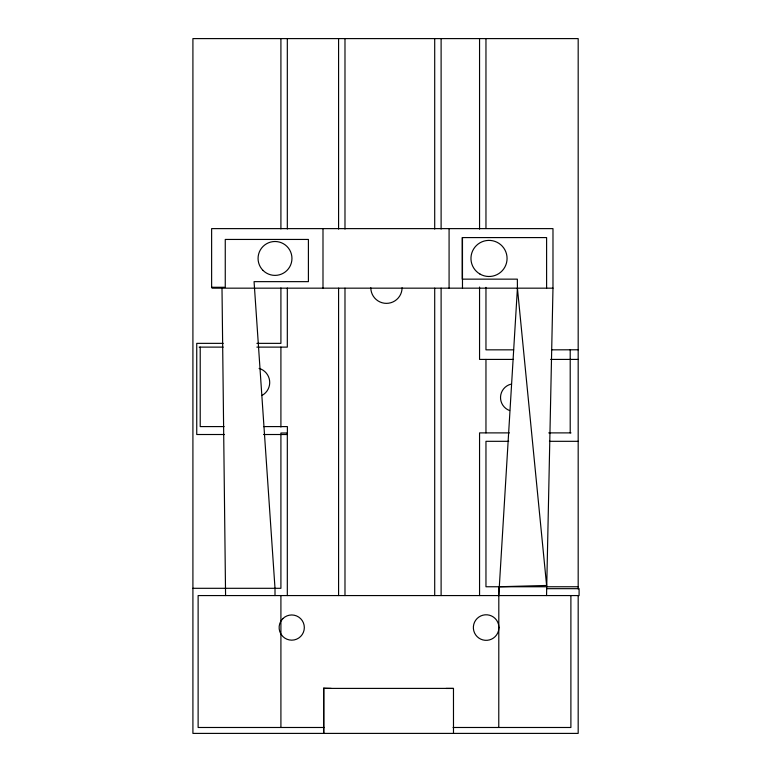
<?xml version="1.0" encoding="UTF-8"?>
<svg xmlns="http://www.w3.org/2000/svg" width="772" height="772" viewBox="0 0 772 772"><rect width="100%" height="100%" fill="white"/><g stroke="black" fill="none" stroke-linecap="round" stroke-linejoin="round"><path stroke-width="1.16" d="M498.77 595.569L517.423 288.168L517.356 279.146L462.225 279.146L462.225 237.583L546.605 237.583L546.605 288.168M546.547 595.569L552.984 288.168L552.984 228.618L211.625 228.618L211.625 287.28L225.26 287.28L225.26 239.445L308.404 239.445L308.404 281.645L254.065 281.645L275.006 588.303L275.006 595.569M552.984 288.168L212.059 288.168L212.059 287.28M223.204 343.357L196.744 343.357L196.744 434.511L224.401 434.511M256.864 343.357L280.911 343.357L280.911 287.946M199.157 347.12L223.204 347.12M256.864 347.12L287.319 347.12L287.319 288.062M513.641 349.841L485.964 349.841L485.964 287.348M551.835 349.841L578.18 349.774M513.505 359.414L479.557 359.414L479.557 287.049M550.639 359.414L578.18 359.414M224.102 426.588L200.218 426.588L200.218 347.12M263.503 426.588L287.387 426.588L287.387 434.511L263.532 434.511M509.375 432.889L479.557 432.889L479.557 595.569M548.738 432.889L571 432.889M508.719 441.314L485.964 441.314L485.964 586.759L578.18 586.759M549.442 441.314L578.18 441.314M192.913 588.303L280.911 588.303L280.911 433.005L287.319 433.005L287.319 595.569M546.547 588.669L579.087 588.669L579.087 595.569L198.124 595.569L198.124 727.485L324.385 727.485M323.806 688.402L453.473 688.402L453.492 733.4M446.052 688.45L453.492 688.45M453.048 727.485L570.894 727.485L570.894 595.569M517.423 288.168L546.615 585.466L498.818 586.759L498.77 727.485M221.998 288.168L225.578 595.569M578.18 588.959L578.18 38.6L192.913 38.6L192.913 733.4L578.18 733.4L578.18 595.569M570.209 349.774L570.209 432.889M485.964 38.6L485.964 228.464M485.964 359.414L485.964 432.889M479.557 38.6L479.557 229.159M462.476 237.583L462.476 288.168M449.082 228.618L449.082 288.168M441.111 38.6L441.111 229.081M441.111 288.149L441.111 595.569M434.704 38.6L434.704 229.081M434.704 288.149L434.704 595.569M344.988 38.6L344.988 229.081M344.988 288.149L344.988 595.569M338.58 38.6L338.58 229.081M338.58 288.149L338.58 595.569M331.246 688.402L323.651 688.17L323.651 733.4M323.806 688.17L323.806 733.4M322.995 228.618L322.995 288.168M287.319 38.6L287.319 229.014M280.911 38.6L280.911 228.917M280.911 347.12L280.911 427.041M280.911 595.569L280.911 727.485M402.077 287.734A15.633 15.633 0 0 1 386.444 303.367A15.633 15.633 0 0 1 370.811 287.734M259.083 368.398A14.678 14.678 0 0 1 262.162 395.341M509.636 410.559A13.819 13.819 0 0 1 510.774 384.215M498.924 627.559L498.49 630.869A12.777 12.777 0 0 1 478.814 638.029A12.777 12.777 0 0 1 478.814 617.089A12.777 12.777 0 0 1 498.49 624.249L498.924 627.559M282.813 618.652L280.805 621.257A12.603 12.603 0 0 0 280.805 633.86L282.813 636.475A12.603 12.603 0 0 0 300.636 636.475A12.603 12.603 0 0 0 300.636 618.652A12.603 12.603 0 0 0 282.813 618.652M263.03 270.422A16.936 16.936 0 0 0 291.372 262.827A16.936 16.936 0 0 0 270.625 242.08A16.936 16.936 0 0 0 263.03 270.422M479.991 274.079A18.055 18.055 0 0 0 507.069 258.446A18.055 18.055 0 0 0 479.991 242.804A18.055 18.055 0 0 0 479.991 274.079"/></g></svg>
